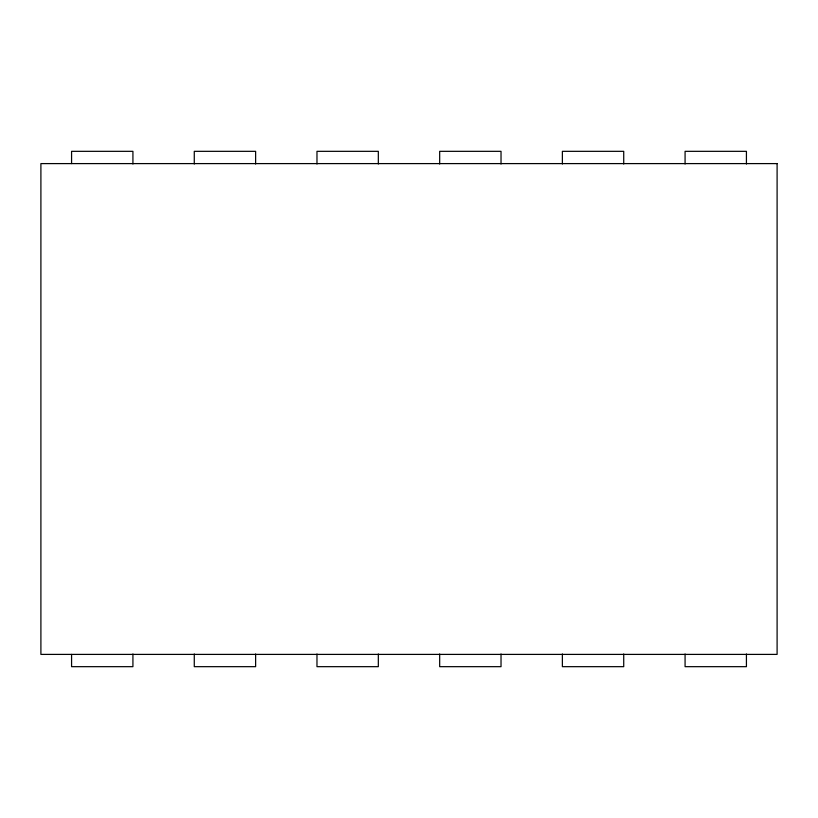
<?xml version="1.0" encoding="UTF-8"?>
<svg xmlns="http://www.w3.org/2000/svg" width="818" height="818" viewBox="0 0 818 818"><rect width="100%" height="100%" fill="white"/><g stroke="black" fill="none" stroke-linecap="round" stroke-linejoin="round"><path stroke-width="1.23" d="M746.425 164.019L746.425 151.33L685.075 151.33L685.075 164.019M746.425 653.981L746.425 666.67L685.075 666.67L685.075 653.981M623.725 164.019L623.725 151.33L562.375 151.33L562.375 164.019M623.725 653.981L623.725 666.67L562.375 666.67L562.375 653.981M501.025 164.019L501.025 151.33L439.675 151.33L439.675 164.019M501.025 653.981L501.025 666.67L439.675 666.67L439.675 653.981M378.325 164.019L378.325 151.33L316.975 151.33L316.975 164.019M378.325 653.981L378.325 666.67L316.975 666.67L316.975 653.981M255.625 164.019L255.625 151.33L194.275 151.33L194.275 164.019M255.625 653.981L255.625 666.67L194.275 666.67L194.275 653.981M132.925 164.019L132.925 151.33L71.575 151.33L71.575 163.6M132.925 653.981L132.925 666.67L71.575 666.67L71.575 654.4M777.1 163.6L40.9 163.6L40.9 654.4L777.1 654.4L777.1 163.6"/></g></svg>
